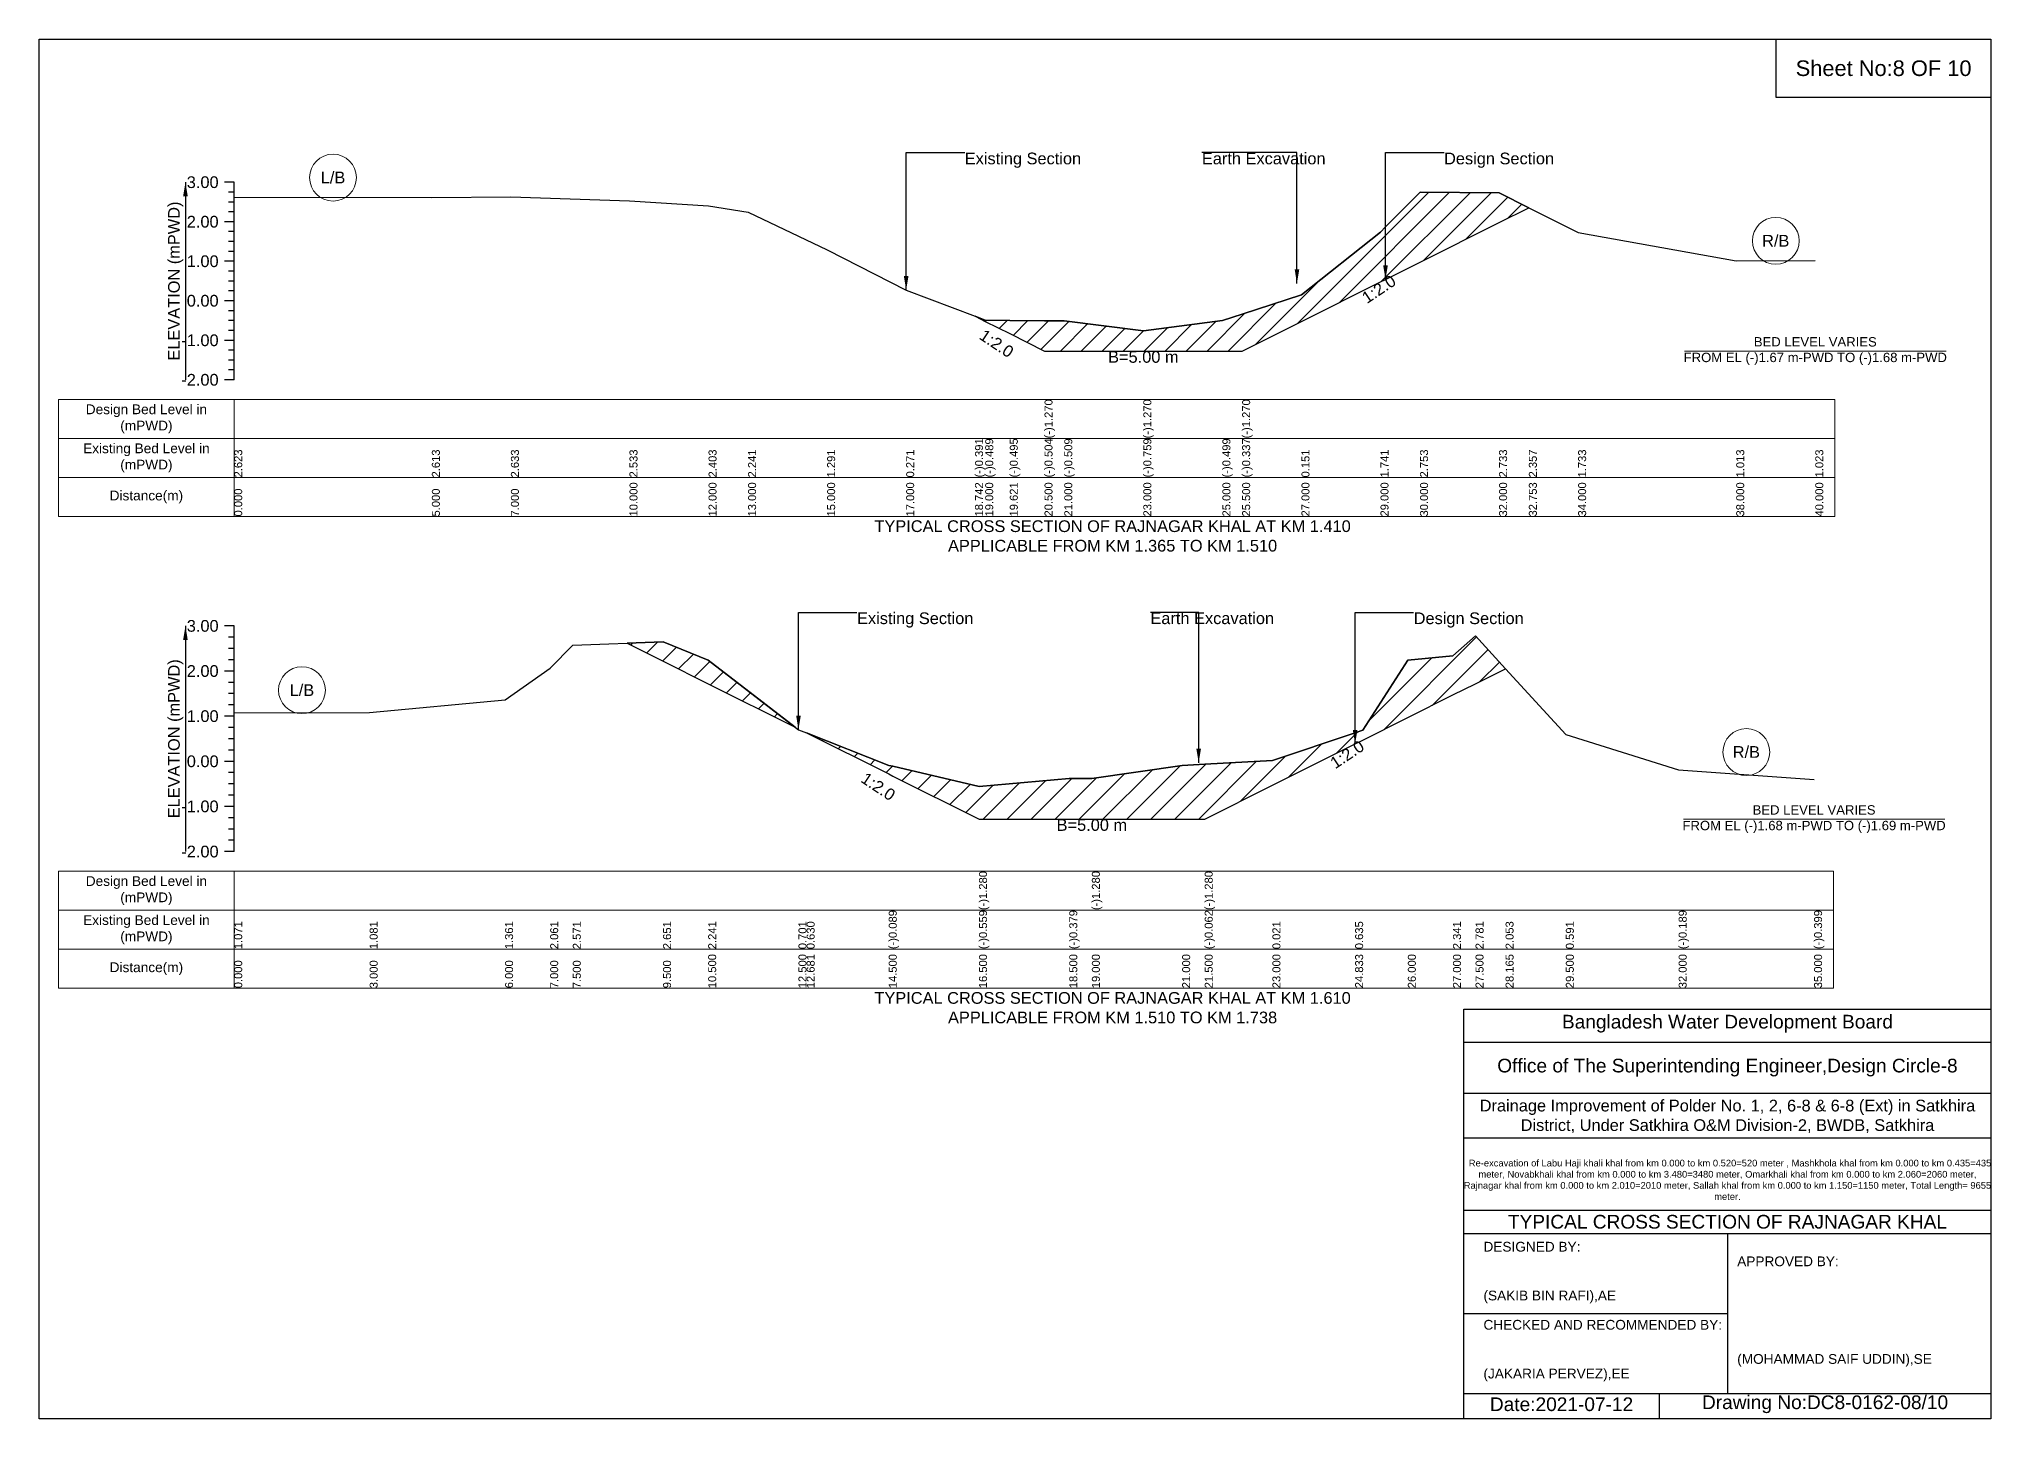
# Model space of a CAD drawing. Header units: inches. Extents: x 91000 to 648000, y -5656 to 141.
# Drawn here: x 540000 to 548000, y -5656 to 0 of the extents above; entities that cross this region are included whole.
import ezdxf

# ---------------------------------------------------------------- set-up
doc = ezdxf.new("R2010")
doc.units = ezdxf.units.IN
doc.header["$LTSCALE"] = 7
doc.header["$MEASUREMENT"] = 0
for name, color, linetype, lineweight in [('Cross section Data Border', 7, 'Continuous', 9), ('Cross Section Labels', 7, 'Continuous', 9), ('Existing_Bed_Level for Xsection', 7, 'Continuous', 25)]:
    doc.layers.add(name, color=color, linetype=linetype, lineweight=lineweight)
doc.styles.get("Standard").update_dxf_attribs({"font": 'arial.ttf'})
doc.dimstyles.get("Standard").update_dxf_attribs({"dimtxt": 0.18, "dimasz": 0.18, "dimexe": 0.18, "dimexo": 0.0625, "dimgap": 0.09, "dimtad": 0, "dimtih": 1, "dimtoh": 1, "dimdec": 4, "dimzin": 0, "dimdsep": 46, "dimtxsty": 'Standard', "dimcen": 0.09, "dimadec": 0, "dimazin": 0, "dimtfac": 1, "dimtdec": 4, "dimtofl": 0, "dimtmove": 0, "dimatfit": 3, "dimfxl": 1, "dimtolj": 1, "dimtzin": 0, "dimarcsym": 0})

msp = doc.modelspace()

# ---------------------------------------------------------------- hatches: boundary and pattern name
at = {"layer": 'Existing_Bed_Level for Xsection'}
h = msp.add_hatch(dxfattribs=at)
h.set_pattern_fill('ANSI31', color=256, scale=486, style=0)
h.paths.add_polyline_path([(543836.2, -1136.4), (543878, -1157.3), (543978.6, -1207.6), (544121, -1278.8), (544202, -1278.8), (544526, -1278.8), (544850, -1278.8), (544931, -1278.8), (545174, -1157.3), (545498, -995.3), (545518.5, -985), (545660, -914.3), (545984, -752.3), (546106, -691.3), (545984, -630.3), (545660, -627.1), (545518.5, -770.3), (545498, -791), (545174, -1048.6), (544931, -1127.6), (544850, -1153.9), (544526, -1196), (544202, -1155.5), (544121, -1154.7), (543978.6, -1153.3), (543878, -1152.3)])
h = msp.add_hatch(dxfattribs=at)
h.set_pattern_fill('ANSI31', color=256, scale=555, style=0)
h.paths.add_polyline_path([(542409.8, -2476.1), (542557.5, -2549.9), (542742.5, -2642.4), (543099.5, -2820.9), (542742.5, -2546), (542557.5, -2470.2)])
h = msp.add_hatch(dxfattribs=at)
h.set_pattern_fill('ANSI31', color=256, scale=555, style=0)
h.paths.add_polyline_path([(543146, -2844.1), (543482.5, -3012.4), (543499.2, -3020.8), (543852.5, -3197.4), (544222.5, -3197.4), (544315, -3197.4), (544685, -3197.4), (544777.5, -3197.4), (545055, -3058.6), (545394, -2889.1), (545425, -2873.6), (545610, -2781.1), (545795, -2688.6), (545887.5, -2642.4), (546010.6, -2580.9), (545887.5, -2446.1), (545795, -2527.5), (545610, -2546), (545425, -2832.8), (545394, -2843.1), (545055, -2956.7), (544777.5, -2972), (544685, -2977.1), (544315, -3030.7), (544222.5, -3030.7), (543852.5, -3064), (543499.2, -2981), (543482.5, -2977.1)])

# ---------------------------------------------------------------- linework, layer by layer
for points in [[(540000, 0), (548000, 0), (548000, -5656), (540000, -5656)], [(547120, 0), (548000, 0), (548000, -240), (547120, -240)]]:
    msp.add_lwpolyline(points, close=True)
for points in [[(545840, -5656), (545840, -3976), (548000, -3976)], [(545840, -4112), (548000, -4112)], [(545840, -4320), (548000, -4320)], [(545840, -4504), (548000, -4504)], [(545840, -4800), (548000, -4800)], [(545840, -4896), (548000, -4896)], [(546920, -4896), (546920, -5552)], [(545840, -5224), (546920, -5224)], [(545840, -5552), (548000, -5552)], [(546640, -5552), (546640, -5656)]]:
    msp.add_lwpolyline(points)
at = {"layer": 'Cross section Data Border'}
for points in [[(540080, -1477), (547360, -1477), (547360, -1957), (540080, -1957)], [(540080, -3410.6), (547355, -3410.6), (547355, -3890.6), (540080, -3890.6)]]:
    msp.add_lwpolyline(points, close=True, dxfattribs=at)
for points in [[(540800, -1477), (540800, -1957)], [(540080, -1637), (547360, -1637)], [(540080, -1797), (547360, -1797)], [(540800, -3410.6), (540800, -3890.6)], [(540080, -3570.6), (547355, -3570.6)], [(540080, -3730.6), (547355, -3730.6)]]:
    msp.add_lwpolyline(points, dxfattribs=at)
at = {"layer": 'Cross Section Labels'}
for points in [[(546744.2, -1278.8), (547815.8, -1278.8)], [(546739.2, -3197.4), (547810.8, -3197.4)]]:
    msp.add_lwpolyline(points, dxfattribs=at)
for centre in [(541205, -567.9), (547118, -827.1), (541077.5, -2669), (546997.5, -2922.5)]:
    msp.add_circle(centre, 96, dxfattribs=at)
at = {"layer": 'Existing_Bed_Level for Xsection'}
for points in [[(540800, -587), (540760, -587)], [(540800, -627.5), (540776, -627.5)], [(540800, -1397), (540800, -1235), (540800, -1073), (540800, -911), (540800, -749), (540800, -587)], [(540800, -648.1), (541610, -649.7), (541934, -646.5), (542420, -662.7), (542744, -683.8), (542906, -710), (543230, -863.9), (543554, -1029.1), (543836.2, -1136.4), (543878, -1152.3), (543978.6, -1153.3), (544121, -1154.7), (544121, -1154.7), (544202, -1155.5), (544526, -1196), (544526, -1196), (544850, -1153.9), (544931, -1127.6), (544931, -1127.6), (545174, -1048.6), (545498, -791), (545518.5, -770.3), (545660, -627.1), (545984, -630.3), (546106, -691.3), (546308, -792.3), (546956, -908.9), (547280, -907.3)], [(540800, -668), (540776, -668)], [(540800, -708.5), (540776, -708.5)], [(540800, -749), (540760, -749)], [(540800, -789.5), (540776, -789.5)], [(540800, -830), (540776, -830)], [(540800, -870.5), (540776, -870.5)], [(540800, -911), (540760, -911)], [(540800, -951.5), (540776, -951.5)], [(540800, -992), (540776, -992)], [(540800, -1032.5), (540776, -1032.5)], [(540800, -1073), (540760, -1073)], [(540800, -1113.5), (540776, -1113.5)], [(540800, -1154), (540776, -1154)], [(540800, -1194.5), (540776, -1194.5)], [(540800, -1235), (540760, -1235)], [(540800, -1275.5), (540776, -1275.5)], [(540800, -1316), (540776, -1316)], [(540800, -1356.5), (540776, -1356.5)], [(540800, -1397), (540760, -1397)], [(540800, -2405.6), (540760, -2405.6)], [(540800, -2451.8), (540776, -2451.8)], [(540800, -3330.6), (540800, -3145.6), (540800, -2960.6), (540800, -2775.6), (540800, -2590.6), (540800, -2405.6)], [(540800, -2762.4), (541355, -2760.6), (541910, -2708.8), (542095, -2579.3), (542187.5, -2484.9), (542557.5, -2470.2), (542742.5, -2546), (543112.5, -2830.9), (543146, -2844.1), (543482.5, -2977.1), (543499.2, -2981), (543852.5, -3064), (543852.5, -3064), (544222.5, -3030.7), (544315, -3030.7), (544315, -3030.7), (544685, -2977.1), (544777.5, -2972), (544777.5, -2972), (545055, -2956.7), (545394, -2843.1), (545425, -2832.8), (545610, -2546), (545795, -2527.5), (545887.5, -2446.1), (546010.6, -2580.9), (546257.5, -2851.2), (546720, -2995.6), (547275, -3034.4)], [(540800, -2498.1), (540776, -2498.1)], [(540800, -2544.3), (540776, -2544.3)], [(540800, -2590.6), (540760, -2590.6)], [(540800, -2636.8), (540776, -2636.8)], [(540800, -2683.1), (540776, -2683.1)], [(540800, -2775.6), (540760, -2775.6)], [(540800, -2729.3), (540776, -2729.3)], [(540800, -2821.8), (540776, -2821.8)], [(540800, -2868.1), (540776, -2868.1)], [(540800, -2914.3), (540776, -2914.3)], [(540800, -2960.6), (540760, -2960.6)], [(540800, -3006.8), (540776, -3006.8)], [(540800, -3053.1), (540776, -3053.1)], [(540800, -3099.3), (540776, -3099.3)], [(540800, -3145.6), (540760, -3145.6)], [(540800, -3191.8), (540776, -3191.8)], [(540800, -3238.1), (540776, -3238.1)], [(540800, -3330.6), (540760, -3330.6)], [(540800, -3284.3), (540776, -3284.3)]]:
    msp.add_lwpolyline(points, dxfattribs=at)
for points in [[(543836.2, -1136.4), (543878, -1157.3), (543978.6, -1207.6), (544121, -1278.8), (544121, -1278.8), (544202, -1278.8), (544526, -1278.8), (544526, -1278.8), (544850, -1278.8), (544931, -1278.8), (544931, -1278.8), (545174, -1157.3), (545498, -995.3), (545518.5, -985), (545660, -914.3), (545984, -752.3), (546106, -691.3), (545984, -630.3), (545660, -627.1), (545518.5, -770.3), (545498, -791), (545174, -1048.6), (544931, -1127.6), (544931, -1127.6), (544850, -1153.9), (544526, -1196), (544526, -1196), (544202, -1155.5), (544121, -1154.7), (544121, -1154.7), (543978.6, -1153.3), (543878, -1152.3)], [(542409.8, -2476.1), (542557.5, -2549.9), (542742.5, -2642.4), (543099.5, -2820.9), (542742.5, -2546), (542557.5, -2470.2)], [(543146, -2844.1), (543146, -2844.1), (543482.5, -3012.4), (543499.2, -3020.8), (543852.5, -3197.4), (543852.5, -3197.4), (544222.5, -3197.4), (544315, -3197.4), (544315, -3197.4), (544685, -3197.4), (544777.5, -3197.4), (544777.5, -3197.4), (545055, -3058.6), (545394, -2889.1), (545425, -2873.6), (545610, -2781.1), (545795, -2688.6), (545887.5, -2642.4), (546010.6, -2580.9), (546010.6, -2580.9), (546010.6, -2580.9), (545887.5, -2446.1), (545795, -2527.5), (545610, -2546), (545425, -2832.8), (545394, -2843.1), (545055, -2956.7), (544777.5, -2972), (544777.5, -2972), (544685, -2977.1), (544315, -3030.7), (544315, -3030.7), (544222.5, -3030.7), (543852.5, -3064), (543852.5, -3064), (543499.2, -2981), (543482.5, -2977.1), (543146, -2844.1)]]:
    msp.add_lwpolyline(points, close=True, dxfattribs=at)

# ---------------------------------------------------------------- texts
at = {"attachment_point": 5}
for s, insert, char_height in [('Sheet No:8 OF 10', (547560, -120), 64), ('Bangladesh Water Development Board', (546920, -4036), 56), ('Office of The Superintending Engineer,Design Circle-8', (546920, -4216), 56)]:
    msp.add_mtext(s, dxfattribs=dict(at, insert=insert, char_height=char_height))
for s, insert, char_height, width, attachment_point in [('Drainage Improvement of Polder No. 1, 2, 6-8 & 6-8 (Ext) in Satkhira District, Under Satkhira O&M Division-2, BWDB, Satkhira', (546920, -4416), 48, 2240, 5), ('  Re-excavation of Labu Haji khali khal from km 0.000 to km 0.520=520 meter , Mashkhola khal from km 0.000 to km 0.435=435 meter, Novabkhali khal from km 0.000 to km 3.480=3480 meter, Omarkhali khal from km 0.000 to km 2.060=2060 meter, Rajnagar khal from km 0.000 to km 2.010=2010 meter, Sallah khal from km 0.000 to km 1.150=1150 meter, Total Length= 9655 meter. ', (546920, -4676), 27.4148, 2160, 5), ('TYPICAL CROSS SECTION OF RAJNAGAR KHAL', (546920, -4848), 56, 2240, 5), ('DESIGNED BY:^J^J^J(SAKIB BIN RAFI),AE', (545920, -5056), 40, 1120, 4), ('APPROVED BY:^J^J^J^J^J^J(MOHAMMAD SAIF UDDIN),SE', (546960, -5216), 40, 1120, 4), ('CHECKED AND RECOMMENDED BY:^J^J^J(JAKARIA PERVEZ),EE', (545920, -5376), 40, 1120, 4), ('Date:2021-07-12', (546240, -5596), 56, 1120, 5), ('Drawing No:DC8-0162-08/10', (547320, -5596), 56, 1760, 5)]:
    msp.add_mtext(s, dxfattribs=dict(insert=insert, char_height=char_height, width=width, attachment_point=attachment_point))
at = {"layer": 'Cross section Data Border', "char_height": 40, "width": 640, "attachment_point": 5}
for s, insert in [('Design Bed Level in (mPWD)', (540440, -1557)), ('Existing Bed Level in (mPWD)', (540440, -1717)), ('Distance(m)', (540440, -1877)), ('Design Bed Level in (mPWD)', (540440, -3490.6)), ('Existing Bed Level in (mPWD)', (540440, -3650.6)), ('Distance(m)', (540440, -3810.6))]:
    msp.add_mtext(s, dxfattribs=dict(at, insert=insert))
at = {"layer": 'Cross Section Labels'}
for s, insert, char_height, attachment_point in [('Existing Section', (543794, -465.5), 48, 1), ('Earth Excavation', (544766, -465.5), 48, 1), ('Design Section', (545758.5, -465.5), 48, 1), ('L/B', (541205, -567.9), 48, 5), ('R/B', (547118, -827.1), 48, 5), ('B=5.00 m', (544526, -1278.8), 48, 2), ('BED LEVEL VARIES ^JFROM EL (-)1.67 m-PWD TO (-)1.68 m-PWD', (547280, -1278.8), 38.4, 5), ('TYPICAL CROSS SECTION OF RAJNAGAR KHAL AT KM 1.410^JAPPLICABLE FROM KM 1.365 TO KM 1.510', (544400, -2037), 48, 5), ('Existing Section', (543352.5, -2350.1), 48, 1), ('Earth Excavation', (544555, -2350.1), 48, 1), ('Design Section', (545634, -2350.1), 48, 1), ('L/B', (541077.5, -2669), 48, 5), ('R/B', (546997.5, -2922.5), 48, 5), ('B=5.00 m', (544315, -3197.4), 48, 2), ('BED LEVEL VARIES ^JFROM EL (-)1.68 m-PWD TO (-)1.69 m-PWD', (547275, -3197.4), 38.4, 5), ('TYPICAL CROSS SECTION OF RAJNAGAR KHAL AT KM 1.610^JAPPLICABLE FROM KM 1.510 TO KM 1.738', (544400, -3970.6), 48, 5)]:
    msp.add_mtext(s, dxfattribs=dict(at, insert=insert, char_height=char_height, attachment_point=attachment_point))
at = {"layer": 'Cross Section Labels', "char_height": 48, "attachment_point": 2}
for insert, rotation in [((545478, -1005.3), 33.69007), ((543938.1, -1227.8), 326.30993), ((545347.8, -2912.2), 33.69007), ((543453, -3043.9), 326.30993)]:
    msp.add_mtext('1:2.0', dxfattribs=dict(at, insert=insert, rotation=rotation))
at = {"layer": 'Existing_Bed_Level for Xsection', "char_height": 48, "attachment_point": 6}
for s, insert in [('3.00', (540736, -587)), ('2.00', (540736, -749)), ('1.00', (540736, -911)), ('0.00', (540736, -1073)), ('-1.00', (540736, -1235)), ('-2.00', (540736, -1397)), ('3.00', (540736, -2405.6)), ('2.00', (540736, -2590.6)), ('1.00', (540736, -2775.6)), ('0.00', (540736, -2960.6)), ('-1.00', (540736, -3145.6)), ('-2.00', (540736, -3330.6))]:
    msp.add_mtext(s, dxfattribs=dict(at, insert=insert))
at = {"layer": 'Existing_Bed_Level for Xsection', "rotation": 90}
for s, insert, char_height, attachment_point in [('ELEVATION (mPWD)', (540560, -992), 48, 5), ('(-)1.270', (544121, -1637), 32.8, 1), ('(-)1.270', (544526, -1637), 32.8, 1), ('(-)1.270', (544931, -1637), 32.8, 1), ('(-)0.391', (543836.2, -1797), 32.8, 1), ('(-)0.489', (543878, -1797), 32.8, 1), ('(-)0.495', (543978.6, -1797), 32.8, 1), ('(-)0.504', (544121, -1797), 32.8, 1), ('(-)0.509', (544202, -1797), 32.8, 1), ('(-)0.759', (544526, -1797), 32.8, 1), ('(-)0.499', (544850, -1797), 32.8, 1), ('(-)0.337', (544931, -1797), 32.8, 1), ('2.623', (540800, -1797), 32.8, 1), ('2.613', (541610, -1797), 32.8, 1), ('2.633', (541934, -1797), 32.8, 1), ('2.533', (542420, -1797), 32.8, 1), ('2.403', (542744, -1797), 32.8, 1), ('2.241', (542906, -1797), 32.8, 1), ('1.291', (543230, -1797), 32.8, 1), ('0.271', (543554, -1797), 32.8, 1), ('0.151', (545174, -1797), 32.8, 1), ('1.741', (545498, -1797), 32.8, 1), ('2.753', (545660, -1797), 32.8, 1), ('2.733', (545984, -1797), 32.8, 1), ('2.357', (546106, -1797), 32.8, 1), ('1.733', (546308, -1797), 32.8, 1), ('1.013', (546956, -1797), 32.8, 1), ('1.023', (547280, -1797), 32.8, 1), ('10.000', (542420, -1957), 32.8, 1), ('12.000', (542744, -1957), 32.8, 1), ('13.000', (542906, -1957), 32.8, 1), ('15.000', (543230, -1957), 32.8, 1), ('17.000', (543554, -1957), 32.8, 1), ('18.742', (543836.2, -1957), 32.8, 1), ('19.000', (543878, -1957), 32.8, 1), ('19.621', (543978.6, -1957), 32.8, 1), ('20.500', (544121, -1957), 32.8, 1), ('21.000', (544202, -1957), 32.8, 1), ('23.000', (544526, -1957), 32.8, 1), ('25.000', (544850, -1957), 32.8, 1), ('25.500', (544931, -1957), 32.8, 1), ('27.000', (545174, -1957), 32.8, 1), ('29.000', (545498, -1957), 32.8, 1), ('30.000', (545660, -1957), 32.8, 1), ('32.000', (545984, -1957), 32.8, 1), ('32.753', (546106, -1957), 32.8, 1), ('34.000', (546308, -1957), 32.8, 1), ('38.000', (546956, -1957), 32.8, 1), ('40.000', (547280, -1957), 32.8, 1), ('0.000', (540800, -1957), 32.8, 1), ('5.000', (541610, -1957), 32.8, 1), ('7.000', (541934, -1957), 32.8, 1), ('ELEVATION (mPWD)', (540560, -2868.1), 48, 5), ('(-)1.280', (543852.5, -3570.6), 32.8, 1), ('(-)1.280', (544315, -3570.6), 32.8, 1), ('(-)1.280', (544777.5, -3570.6), 32.8, 1), ('(-)0.089', (543482.5, -3730.6), 32.8, 1), ('(-)0.559', (543852.5, -3730.6), 32.8, 1), ('(-)0.379', (544222.5, -3730.6), 32.8, 1), ('(-)0.062', (544777.5, -3730.6), 32.8, 1), ('(-)0.189', (546720, -3730.6), 32.8, 1), ('(-)0.399', (547275, -3730.6), 32.8, 1), ('1.071', (540800, -3730.6), 32.8, 1), ('1.081', (541355, -3730.6), 32.8, 1), ('1.361', (541910, -3730.6), 32.8, 1), ('2.061', (542095, -3730.6), 32.8, 1), ('2.571', (542187.5, -3730.6), 32.8, 1), ('2.651', (542557.5, -3730.6), 32.8, 1), ('2.241', (542742.5, -3730.6), 32.8, 1), ('0.701', (543112.5, -3730.6), 32.8, 1), ('0.630', (543146, -3730.6), 32.8, 1), ('0.021', (545055, -3730.6), 32.8, 1), ('0.635', (545394, -3730.6), 32.8, 1), ('2.341', (545795, -3730.6), 32.8, 1), ('2.781', (545887.5, -3730.6), 32.8, 1), ('2.053', (546010.6, -3730.6), 32.8, 1), ('0.591', (546257.5, -3730.6), 32.8, 1), ('10.500', (542742.5, -3890.6), 32.8, 1), ('12.500', (543112.5, -3890.6), 32.8, 1), ('12.681', (543146, -3890.6), 32.8, 1), ('14.500', (543482.5, -3890.6), 32.8, 1), ('16.500', (543852.5, -3890.6), 32.8, 1), ('18.500', (544222.5, -3890.6), 32.8, 1), ('19.000', (544315, -3890.6), 32.8, 1), ('21.000', (544685, -3890.6), 32.8, 1), ('21.500', (544777.5, -3890.6), 32.8, 1), ('23.000', (545055, -3890.6), 32.8, 1), ('24.833', (545394, -3890.6), 32.8, 1), ('26.000', (545610, -3890.6), 32.8, 1), ('27.000', (545795, -3890.6), 32.8, 1), ('27.500', (545887.5, -3890.6), 32.8, 1), ('28.165', (546010.6, -3890.6), 32.8, 1), ('29.500', (546257.5, -3890.6), 32.8, 1), ('32.000', (546720, -3890.6), 32.8, 1), ('35.000', (547275, -3890.6), 32.8, 1), ('0.000', (540800, -3890.6), 32.8, 1), ('3.000', (541355, -3890.6), 32.8, 1), ('6.000', (541910, -3890.6), 32.8, 1), ('7.000', (542095, -3890.6), 32.8, 1), ('7.500', (542187.5, -3890.6), 32.8, 1), ('9.500', (542557.5, -3890.6), 32.8, 1)]:
    msp.add_mtext(s, dxfattribs=dict(at, insert=insert, char_height=char_height, attachment_point=attachment_point))

# ---------------------------------------------------------------- leaders
at = {"layer": 'Cross Section Labels', "annotation_type": 0, "has_hookline": 1}
for points, hookline_direction, text_width in [([(543554, -1029.1), (543554, -465.5), (543793.9, -465.5)], 0, 467.2), ([(545155.6, -1001.5), (545155.6, -465.5), (544766.1, -465.5)], 1, 497), ([(545518.5, -985), (545518.5, -465.5), (545758.4, -465.5)], 0, 441.2), ([(543112.5, -2830.9), (543112.5, -2350.1), (543352.4, -2350.1)], 0, 467.2), ([(544752.8, -2966.6), (544752.8, -2350.1), (544554.9, -2350.1)], 0, 497), ([(545394, -2889.1), (545394, -2350.1), (545633.9, -2350.1)], 0, 441.2)]:
    msp.add_leader(points, dimstyle='Standard', override={"dimasz": 57.6}, dxfattribs=dict(at, hookline_direction=hookline_direction, text_width=text_width))
at = {"layer": 'Existing_Bed_Level for Xsection'}
for points in [[(540600, -587), (540600, -1397)], [(540600, -2405.6), (540600, -3330.6)]]:
    msp.add_leader(points, dimstyle='Standard', override={"dimasz": 57.6}, dxfattribs=at)

doc.saveas('drawing.dxf')
